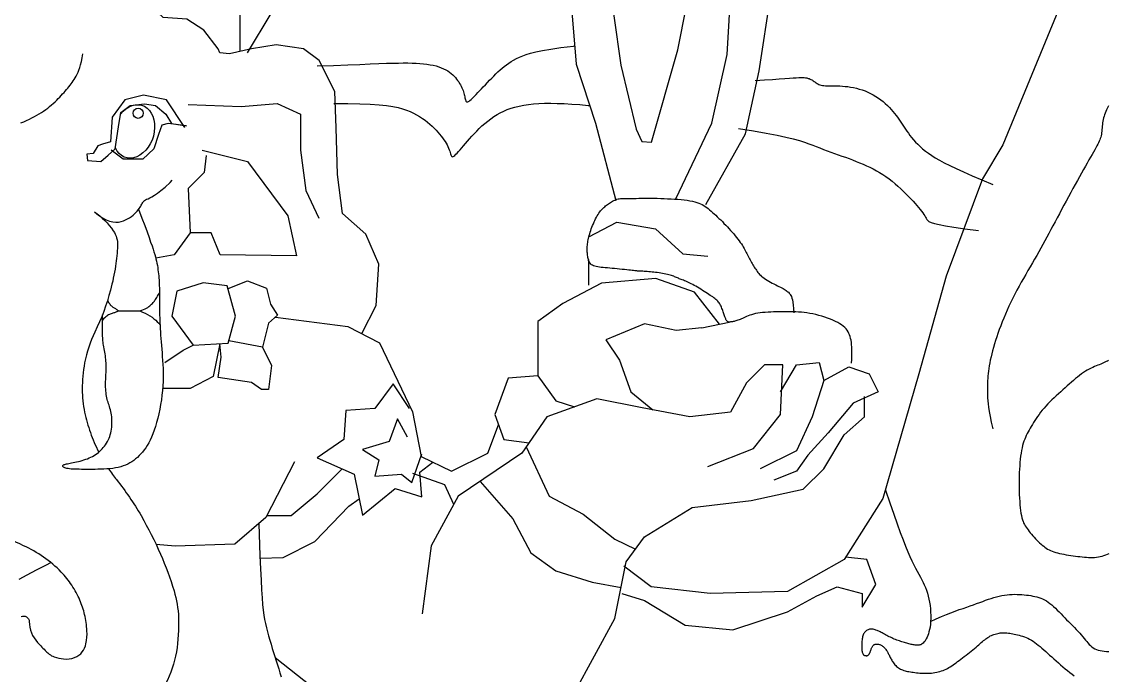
# Model space of a CAD drawing. Header units: feet. Extents: x 0 to 841, y 0 to 594.
# Drawn here: x 649.965 to 653.914, y 128.654 to 131.031 of the extents above; entities that cross this region are included whole.
import ezdxf

# ---------------------------------------------------------------- set-up
doc = ezdxf.new("R2010")
doc.units = ezdxf.units.FT
doc.header["$MEASUREMENT"] = 0
doc.layers.add('LOGO', color=7, linetype='Continuous')

# ---------------------------------------------------------------- blocks, each defined once
blk = doc.blocks.new('YOTA')
h = blk.add_hatch(color=1)
edge = h.paths.add_edge_path()
edge.add_arc((302.886, 246.975), 39.995, 0, 360)
edge = h.paths.add_edge_path(flags=16)
edge.add_arc((302.886, 246.975), 39.7, 0, 360)
at = {"color": 2}
blk.add_line((305.611, 243.439), (305.611, 242.917), dxfattribs=at)
for points in [[(310.662, 241.213), (311.077, 242.087), (311.256, 242.883), (311.301, 243.679), (311.256, 244.172), (310.898, 244.486), (310.326, 244.62), (309.866, 244.586), (309.473, 244.25), (309.44, 243.566), (309.507, 242.771), (309.731, 242.087), (309.967, 241.19)], [(311.01, 241.146), (311.47, 241.964), (311.627, 242.692), (311.761, 243.578), (311.75, 243.936), (311.593, 244.317), (311.212, 244.542), (310.64, 244.676), (309.888, 244.598)], [(305.382, 242.902), (305.361, 242.95), (305.195, 243.164), (305, 243.291), (304.726, 243.311), (304.472, 243.555), (304.247, 243.741), (304.101, 243.829), (304.071, 243.985), (304.032, 244.194)], [(305.972, 243.861), (305.97, 243.36), (305.696, 242.901)], [(315.094, 243.402), (314.449, 241.837), (314.213, 241.443), (313.792, 240.314), (313.477, 239.185), (313.057, 237.741), (312.61, 237.032), (311.953, 236.664), (311.06, 236.638), (310.377, 236.717), (310.061, 236.954)], [(307.025, 239.651), (307.193, 239.975), (307.223, 240.456), (307.072, 240.801), (306.802, 241.042), (306.742, 241.492), (306.727, 242.033), (306.712, 242.454), (306.531, 242.814), (306.351, 242.95), (306.035, 242.995), (305.749, 242.95), (305.494, 242.89), (305.382, 242.902)], [(306.509, 242.751), (306.698, 242.757), (306.862, 242.764), (307.002, 242.769), (307.122, 242.774), (307.224, 242.777), (307.311, 242.781), (307.385, 242.783), (307.449, 242.784), (307.506, 242.785), (307.558, 242.785), (307.607, 242.784), (307.653, 242.782), (307.698, 242.779), (307.74, 242.775), (307.78, 242.77), (307.818, 242.765), (307.853, 242.758), (307.886, 242.75), (307.917, 242.741), (307.946, 242.73), (307.973, 242.719), (307.998, 242.707), (308.02, 242.693), (308.041, 242.679), (308.06, 242.664), (308.078, 242.648), (308.094, 242.632), (308.109, 242.615), (308.123, 242.599), (308.135, 242.582), (308.147, 242.565), (308.158, 242.548), (308.167, 242.531), (308.176, 242.515), (308.184, 242.498), (308.191, 242.482), (308.198, 242.466), (308.203, 242.451), (308.208, 242.436), (308.212, 242.421), (308.215, 242.407), (308.218, 242.393), (308.22, 242.381), (308.223, 242.369), (308.225, 242.359), (308.228, 242.35), (308.231, 242.342), (308.234, 242.337), (308.239, 242.334), (308.244, 242.332), (308.251, 242.334), (308.259, 242.337), (308.268, 242.343), (308.278, 242.351), (308.29, 242.361), (308.303, 242.373), (308.317, 242.387), (308.333, 242.403), (308.35, 242.421), (308.369, 242.441), (308.389, 242.462), (308.41, 242.485), (308.432, 242.509), (308.456, 242.533), (308.48, 242.559), (308.504, 242.584), (308.529, 242.609), (308.553, 242.634), (308.578, 242.659), (308.602, 242.682), (308.626, 242.705), (308.65, 242.726), (308.674, 242.746), (308.699, 242.765), (308.726, 242.784), (308.753, 242.801), (308.783, 242.819), (308.815, 242.835), (308.85, 242.851), (308.888, 242.867), (308.93, 242.883), (308.98, 242.898), (309.041, 242.914), (309.117, 242.93), (309.213, 242.946), (309.331, 242.963), (309.475, 242.981), (309.489, 242.982)], [(315.673, 242.288), (315.661, 242.264), (315.65, 242.243), (315.641, 242.223), (315.633, 242.204), (315.626, 242.186), (315.62, 242.168), (315.615, 242.149), (315.611, 242.131), (315.607, 242.111), (315.604, 242.092), (315.602, 242.072), (315.6, 242.052), (315.598, 242.033), (315.596, 242.013), (315.594, 241.995), (315.592, 241.976), (315.589, 241.959), (315.586, 241.942), (315.581, 241.926), (315.576, 241.911), (315.571, 241.895), (315.564, 241.878), (315.556, 241.861), (315.547, 241.843), (315.536, 241.824), (315.525, 241.802), (315.512, 241.779), (315.497, 241.753), (315.481, 241.724), (315.463, 241.694), (315.445, 241.661), (315.425, 241.626), (315.404, 241.589), (315.382, 241.55), (315.359, 241.51), (315.335, 241.467), (315.311, 241.423), (315.286, 241.378), (315.26, 241.331), (315.234, 241.283), (315.208, 241.235), (315.182, 241.186), (315.155, 241.137), (315.129, 241.088), (315.103, 241.039), (315.078, 240.992), (315.053, 240.945), (315.028, 240.899), (315.004, 240.854), (314.981, 240.81), (314.958, 240.767), (314.934, 240.725), (314.911, 240.682), (314.888, 240.64), (314.864, 240.598), (314.84, 240.555), (314.816, 240.512), (314.791, 240.469), (314.765, 240.425), (314.739, 240.38), (314.713, 240.335), (314.688, 240.29), (314.662, 240.244), (314.636, 240.198), (314.611, 240.152), (314.587, 240.106), (314.563, 240.059), (314.54, 240.013), (314.519, 239.967), (314.498, 239.921), (314.478, 239.875), (314.459, 239.829), (314.441, 239.785), (314.424, 239.74), (314.407, 239.696), (314.392, 239.653), (314.378, 239.611), (314.364, 239.57), (314.352, 239.53), (314.34, 239.49), (314.329, 239.452), (314.32, 239.415), (314.311, 239.379), (314.303, 239.344), (314.296, 239.31), (314.29, 239.277), (314.285, 239.246), (314.281, 239.215), (314.277, 239.186), (314.275, 239.158), (314.273, 239.131), (314.271, 239.105), (314.27, 239.079), (314.27, 239.054), (314.269, 239.029), (314.269, 239.005), (314.269, 238.981), (314.269, 238.957), (314.27, 238.931), (314.271, 238.904), (314.273, 238.873), (314.277, 238.837), (314.283, 238.796), (314.291, 238.747), (314.301, 238.69), (314.314, 238.623), (314.331, 238.546)], [(303.077, 242.09), (303.111, 242.104), (303.144, 242.119), (303.176, 242.133), (303.206, 242.148), (303.235, 242.163), (303.263, 242.179), (303.29, 242.195), (303.316, 242.211), (303.34, 242.228), (303.365, 242.245), (303.388, 242.263), (303.41, 242.281), (303.432, 242.299), (303.453, 242.317), (303.473, 242.336), (303.492, 242.354), (303.51, 242.372), (303.528, 242.39), (303.545, 242.408), (303.561, 242.426), (303.577, 242.443), (303.592, 242.46), (303.606, 242.476), (303.62, 242.493), (303.634, 242.509), (303.647, 242.526), (303.659, 242.543), (303.671, 242.56), (303.683, 242.577), (303.695, 242.595), (303.706, 242.613), (303.717, 242.633), (303.728, 242.654), (303.739, 242.677), (303.749, 242.703), (303.759, 242.732), (303.769, 242.765), (303.778, 242.802), (303.787, 242.844), (303.795, 242.891)], [(311.581, 242.582), (311.689, 242.589), (311.78, 242.595), (311.858, 242.6), (311.922, 242.605), (311.976, 242.609), (312.019, 242.612), (312.055, 242.614), (312.084, 242.615), (312.108, 242.616), (312.129, 242.616), (312.147, 242.615), (312.164, 242.613), (312.179, 242.611), (312.192, 242.607), (312.205, 242.604), (312.216, 242.599), (312.226, 242.594), (312.236, 242.589), (312.245, 242.584), (312.253, 242.578), (312.262, 242.572), (312.27, 242.565), (312.278, 242.559), (312.287, 242.553), (312.297, 242.547), (312.307, 242.542), (312.318, 242.536), (312.33, 242.532), (312.343, 242.528), (312.358, 242.525), (312.375, 242.523), (312.393, 242.522), (312.412, 242.522), (312.434, 242.521), (312.457, 242.521), (312.481, 242.521), (312.507, 242.521), (312.534, 242.521), (312.562, 242.519), (312.591, 242.517), (312.622, 242.514), (312.654, 242.511), (312.686, 242.505), (312.72, 242.499), (312.753, 242.492), (312.786, 242.483), (312.82, 242.473), (312.853, 242.461), (312.886, 242.448), (312.917, 242.433), (312.948, 242.416), (312.978, 242.398), (313.007, 242.379), (313.035, 242.359), (313.061, 242.337), (313.087, 242.315), (313.111, 242.293), (313.134, 242.27), (313.155, 242.247), (313.175, 242.224), (313.194, 242.201), (313.211, 242.178), (313.228, 242.156), (313.243, 242.133), (313.259, 242.111), (313.274, 242.088), (313.289, 242.065), (313.304, 242.042), (313.32, 242.019), (313.336, 241.995), (313.354, 241.97), (313.372, 241.946), (313.392, 241.92), (313.414, 241.895), (313.437, 241.869), (313.462, 241.844), (313.489, 241.818), (313.519, 241.791), (313.551, 241.765), (313.586, 241.739), (313.624, 241.713), (313.666, 241.687), (313.714, 241.659), (313.769, 241.63), (313.833, 241.597), (313.907, 241.562), (313.993, 241.523), (314.092, 241.479), (314.205, 241.43), (314.334, 241.376)], [(304.975, 242.038), (304.765, 242.358), (304.499, 242.413), (304.28, 242.358), (304.133, 242.157), (304.115, 241.873), (304.024, 241.846), (303.969, 241.827), (303.914, 241.736), (303.841, 241.727), (303.85, 241.654), (304.005, 241.645), (304.088, 241.718), (304.17, 241.791), (304.207, 242.047), (304.234, 242.211), (304.344, 242.294), (304.509, 242.312), (304.637, 242.294), (304.756, 242.193), (304.82, 242.083), (304.994, 242.056), (304.783, 242.083), (304.71, 242.065), (304.673, 241.955), (304.618, 241.791), (304.49, 241.672), (304.262, 241.672), (304.124, 241.773)], [(305.013, 242.303), (305.628, 242.279), (306.046, 242.316), (306.317, 242.193), (306.317, 241.775), (306.379, 241.307), (306.526, 240.988)], [(306.702, 242.316), (306.864, 242.315), (307.004, 242.312), (307.123, 242.307), (307.225, 242.3), (307.311, 242.291), (307.383, 242.28), (307.445, 242.268), (307.497, 242.254), (307.543, 242.239), (307.584, 242.222), (307.623, 242.204), (307.659, 242.184), (307.694, 242.164), (307.727, 242.143), (307.758, 242.121), (307.787, 242.099), (307.814, 242.076), (307.839, 242.053), (307.863, 242.03), (307.886, 242.007), (307.907, 241.984), (307.926, 241.962), (307.945, 241.939), (307.961, 241.918), (307.976, 241.896), (307.99, 241.875), (308.002, 241.855), (308.013, 241.835), (308.023, 241.816), (308.031, 241.798), (308.037, 241.78), (308.043, 241.763), (308.047, 241.748), (308.051, 241.734), (308.055, 241.722), (308.059, 241.713), (308.064, 241.705), (308.069, 241.701), (308.075, 241.699), (308.083, 241.701), (308.092, 241.707), (308.103, 241.715), (308.116, 241.727), (308.13, 241.742), (308.146, 241.76), (308.163, 241.779), (308.182, 241.801), (308.203, 241.825), (308.225, 241.851), (308.248, 241.878), (308.273, 241.906), (308.299, 241.936), (308.327, 241.965), (308.356, 241.995), (308.386, 242.025), (308.417, 242.055), (308.45, 242.084), (308.484, 242.112), (308.518, 242.139), (308.554, 242.164), (308.591, 242.187), (308.629, 242.208), (308.668, 242.227), (308.71, 242.245), (308.753, 242.26), (308.799, 242.274), (308.848, 242.286), (308.9, 242.296), (308.954, 242.304), (309.013, 242.31), (309.075, 242.315), (309.142, 242.318), (309.213, 242.318), (309.289, 242.317), (309.37, 242.314), (309.457, 242.309), (309.55, 242.302), (309.648, 242.293), (309.664, 242.291)], [(311.388, 242.027), (311.562, 241.999), (311.709, 241.973), (311.833, 241.949), (311.936, 241.927), (312.021, 241.906), (312.092, 241.886), (312.151, 241.867), (312.201, 241.849), (312.246, 241.832), (312.288, 241.816), (312.329, 241.8), (312.371, 241.784), (312.414, 241.768), (312.456, 241.753), (312.499, 241.738), (312.541, 241.722), (312.583, 241.707), (312.625, 241.692), (312.667, 241.677), (312.708, 241.661), (312.749, 241.645), (312.789, 241.629), (312.829, 241.612), (312.869, 241.595), (312.907, 241.577), (312.946, 241.557), (312.984, 241.537), (313.021, 241.516), (313.058, 241.493), (313.095, 241.468), (313.131, 241.442), (313.166, 241.414), (313.2, 241.386), (313.234, 241.357), (313.267, 241.327), (313.298, 241.297), (313.328, 241.267), (313.357, 241.238), (313.383, 241.21), (313.409, 241.183), (313.432, 241.157), (313.453, 241.132), (313.473, 241.109), (313.49, 241.088), (313.506, 241.068), (313.52, 241.049), (313.533, 241.031), (313.544, 241.015), (313.554, 241), (313.562, 240.986), (313.569, 240.973), (313.578, 240.961), (313.593, 240.949), (313.618, 240.938), (313.655, 240.926), (313.709, 240.913), (313.784, 240.899), (313.882, 240.883), (314.008, 240.865), (314.165, 240.845)], [(305.223, 241.715), (305.2, 241.517), (305.014, 241.331), (305.037, 240.819), (304.851, 240.562), (304.639, 240.524)], [(305.177, 241.773), (305.701, 241.645), (306.167, 241.016), (306.271, 240.551), (305.386, 240.562), (305.281, 240.819), (305.037, 240.819)], [(303.929, 241.061), (303.978, 241.022), (304.024, 240.992), (304.066, 240.969), (304.105, 240.954), (304.142, 240.945), (304.176, 240.941), (304.207, 240.942), (304.237, 240.947), (304.264, 240.956), (304.29, 240.966), (304.314, 240.978), (304.336, 240.992), (304.357, 241.006), (304.376, 241.022), (304.394, 241.037), (304.41, 241.053), (304.424, 241.069), (304.437, 241.085), (304.448, 241.099), (304.457, 241.113), (304.465, 241.126), (304.471, 241.137), (304.477, 241.148), (304.482, 241.158), (304.488, 241.167), (304.494, 241.175), (304.501, 241.183), (304.51, 241.191), (304.52, 241.198), (304.534, 241.206), (304.55, 241.213), (304.569, 241.222), (304.593, 241.235), (304.623, 241.252), (304.658, 241.275), (304.699, 241.307), (304.748, 241.348), (304.805, 241.4), (304.831, 241.426)], [(312.697, 239.306), (312.698, 239.351), (312.699, 239.391), (312.699, 239.429), (312.699, 239.463), (312.698, 239.494), (312.696, 239.522), (312.694, 239.548), (312.69, 239.572), (312.686, 239.594), (312.68, 239.615), (312.674, 239.634), (312.666, 239.653), (312.656, 239.671), (312.645, 239.688), (312.632, 239.704), (312.617, 239.72), (312.6, 239.735), (312.581, 239.75), (312.56, 239.764), (312.536, 239.778), (312.51, 239.791), (312.481, 239.804), (312.451, 239.817), (312.419, 239.829), (312.386, 239.84), (312.352, 239.851), (312.318, 239.861), (312.283, 239.87), (312.248, 239.878), (312.214, 239.884), (312.18, 239.89), (312.148, 239.894), (312.115, 239.898), (312.083, 239.9), (312.051, 239.902), (312.02, 239.903), (311.988, 239.904), (311.956, 239.904), (311.924, 239.904), (311.892, 239.903), (311.859, 239.903), (311.826, 239.902), (311.794, 239.901), (311.761, 239.9), (311.729, 239.898), (311.697, 239.896), (311.667, 239.893), (311.638, 239.89), (311.61, 239.886), (311.584, 239.881), (311.56, 239.876), (311.538, 239.869), (311.518, 239.863), (311.499, 239.855), (311.481, 239.848), (311.464, 239.841), (311.449, 239.833), (311.434, 239.826), (311.42, 239.82), (311.407, 239.814), (311.394, 239.808), (311.381, 239.804), (311.369, 239.8), (311.357, 239.797), (311.346, 239.794), (311.336, 239.791), (311.326, 239.789), (311.317, 239.788), (311.308, 239.787), (311.3, 239.785), (311.293, 239.785), (311.286, 239.784), (311.281, 239.784), (311.275, 239.784), (311.27, 239.784), (311.266, 239.786), (311.262, 239.787), (311.258, 239.79), (311.255, 239.793), (311.251, 239.796), (311.248, 239.801), (311.245, 239.807), (311.242, 239.813), (311.239, 239.82), (311.235, 239.828), (311.232, 239.836), (311.229, 239.846), (311.226, 239.856), (311.222, 239.867), (311.218, 239.878), (311.214, 239.89), (311.21, 239.903), (311.206, 239.916), (311.201, 239.929), (311.196, 239.942), (311.191, 239.955), (311.185, 239.968), (311.178, 239.981), (311.171, 239.993), (311.163, 240.005), (311.155, 240.016), (311.146, 240.026), (311.136, 240.036), (311.126, 240.046), (311.114, 240.055), (311.102, 240.064), (311.089, 240.074), (311.075, 240.083), (311.06, 240.093), (311.044, 240.104), (311.027, 240.115), (311.009, 240.127), (310.991, 240.139), (310.972, 240.151), (310.952, 240.163), (310.933, 240.175), (310.913, 240.187), (310.894, 240.198), (310.875, 240.209), (310.857, 240.218), (310.84, 240.227), (310.823, 240.235), (310.807, 240.243), (310.791, 240.249), (310.777, 240.256), (310.763, 240.261), (310.749, 240.267), (310.736, 240.272), (310.724, 240.276), (310.713, 240.281), (310.702, 240.286), (310.691, 240.291), (310.68, 240.295), (310.67, 240.3), (310.659, 240.304), (310.648, 240.309), (310.637, 240.314), (310.624, 240.318), (310.611, 240.322), (310.596, 240.327), (310.581, 240.331), (310.564, 240.335), (310.546, 240.339), (310.527, 240.343), (310.508, 240.346), (310.488, 240.35), (310.468, 240.353), (310.447, 240.356), (310.427, 240.359), (310.406, 240.361), (310.386, 240.363), (310.367, 240.365), (310.348, 240.367), (310.329, 240.368), (310.312, 240.37), (310.296, 240.371), (310.281, 240.372), (310.267, 240.372), (310.255, 240.373), (310.245, 240.374), (310.236, 240.374), (310.229, 240.374), (310.223, 240.375), (310.216, 240.375), (310.21, 240.376), (310.203, 240.376), (310.195, 240.377), (310.185, 240.378), (310.172, 240.38), (310.157, 240.381), (310.138, 240.384), (310.117, 240.386), (310.093, 240.389), (310.067, 240.391), (310.039, 240.394), (310.011, 240.397), (309.982, 240.4), (309.953, 240.403), (309.924, 240.406), (309.896, 240.408), (309.869, 240.41), (309.844, 240.412), (309.82, 240.415), (309.798, 240.417), (309.777, 240.419), (309.758, 240.422), (309.74, 240.426), (309.724, 240.43), (309.709, 240.435), (309.697, 240.441), (309.686, 240.448), (309.676, 240.456), (309.669, 240.465), (309.662, 240.475), (309.657, 240.486), (309.652, 240.497), (309.649, 240.508), (309.646, 240.52), (309.644, 240.532), (309.642, 240.545), (309.64, 240.557), (309.638, 240.569), (309.637, 240.582), (309.636, 240.594), (309.635, 240.607), (309.635, 240.62), (309.635, 240.633), (309.635, 240.647), (309.636, 240.66), (309.637, 240.675), (309.639, 240.69), (309.641, 240.705), (309.643, 240.721), (309.646, 240.737), (309.65, 240.754), (309.654, 240.771), (309.659, 240.788), (309.664, 240.807), (309.67, 240.825), (309.676, 240.844), (309.683, 240.864), (309.69, 240.883), (309.698, 240.903), (309.707, 240.923), (309.715, 240.943), (309.724, 240.962), (309.733, 240.981), (309.742, 240.998), (309.752, 241.015), (309.761, 241.031), (309.77, 241.045), (309.78, 241.059), (309.789, 241.071), (309.799, 241.082), (309.809, 241.092), (309.819, 241.102), (309.829, 241.112), (309.839, 241.12), (309.849, 241.129), (309.86, 241.138), (309.871, 241.146), (309.882, 241.154), (309.894, 241.162), (309.905, 241.17), (309.917, 241.178), (309.929, 241.185), (309.942, 241.191), (309.954, 241.197), (309.967, 241.202), (309.979, 241.207), (309.992, 241.21), (310.005, 241.212), (310.019, 241.214), (310.033, 241.215), (310.049, 241.216), (310.065, 241.216), (310.084, 241.216), (310.103, 241.216), (310.125, 241.216), (310.149, 241.216), (310.175, 241.216), (310.203, 241.216), (310.234, 241.217), (310.266, 241.217), (310.299, 241.217), (310.335, 241.217), (310.371, 241.217), (310.409, 241.217), (310.447, 241.217), (310.487, 241.216), (310.526, 241.215), (310.566, 241.213), (310.606, 241.211), (310.646, 241.209), (310.684, 241.206), (310.722, 241.202), (310.758, 241.199), (310.792, 241.194), (310.824, 241.189), (310.854, 241.183), (310.881, 241.177), (310.905, 241.169), (310.928, 241.162), (310.948, 241.153), (310.967, 241.144), (310.985, 241.133), (311.002, 241.122), (311.019, 241.111), (311.035, 241.098), (311.052, 241.084), (311.069, 241.07), (311.087, 241.054), (311.105, 241.038), (311.124, 241.021), (311.142, 241.003), (311.161, 240.985), (311.181, 240.966), (311.2, 240.947), (311.219, 240.927), (311.239, 240.907), (311.258, 240.887), (311.277, 240.866), (311.296, 240.845), (311.314, 240.825), (311.332, 240.804), (311.349, 240.784), (311.365, 240.764), (311.381, 240.744), (311.395, 240.725), (311.408, 240.706), (311.421, 240.688), (311.432, 240.671), (311.442, 240.654), (311.451, 240.637), (311.46, 240.621), (311.468, 240.606), (311.475, 240.591), (311.483, 240.576), (311.49, 240.561), (311.498, 240.546), (311.506, 240.532), (311.513, 240.517), (311.521, 240.503), (311.529, 240.489), (311.537, 240.475), (311.546, 240.461), (311.554, 240.447), (311.562, 240.434), (311.57, 240.421), (311.578, 240.408), (311.586, 240.396), (311.594, 240.383), (311.602, 240.371), (311.611, 240.359), (311.621, 240.348), (311.631, 240.336), (311.642, 240.325), (311.654, 240.313), (311.668, 240.302), (311.683, 240.291), (311.7, 240.279), (311.718, 240.268), (311.737, 240.257), (311.757, 240.246), (311.778, 240.235), (311.798, 240.225), (311.818, 240.215), (311.837, 240.205), (311.856, 240.196), (311.873, 240.187), (311.889, 240.179), (311.903, 240.171), (311.916, 240.164), (311.928, 240.156), (311.938, 240.149), (311.948, 240.142), (311.957, 240.135), (311.965, 240.128), (311.973, 240.12), (311.98, 240.112), (311.987, 240.103), (311.994, 240.092), (312, 240.079), (312.006, 240.062), (312.011, 240.041), (312.016, 240.014), (312.021, 239.98), (312.025, 239.939), (312.029, 239.889)], [(304.441, 241.09), (304.479, 240.988), (304.511, 240.901), (304.539, 240.827), (304.562, 240.764), (304.58, 240.711), (304.596, 240.667), (304.609, 240.629), (304.619, 240.597), (304.628, 240.568), (304.635, 240.541), (304.642, 240.515), (304.648, 240.489), (304.653, 240.464), (304.658, 240.438), (304.662, 240.414), (304.665, 240.389), (304.669, 240.365), (304.671, 240.341), (304.674, 240.318), (304.675, 240.294), (304.677, 240.271), (304.678, 240.248), (304.679, 240.225), (304.68, 240.203), (304.681, 240.18), (304.681, 240.159), (304.681, 240.137), (304.681, 240.116), (304.681, 240.095), (304.681, 240.075), (304.681, 240.055), (304.681, 240.036), (304.681, 240.017), (304.681, 239.997), (304.682, 239.977), (304.682, 239.956), (304.682, 239.935), (304.683, 239.912), (304.683, 239.888), (304.684, 239.862), (304.685, 239.834), (304.686, 239.804), (304.688, 239.773), (304.689, 239.74), (304.691, 239.706), (304.693, 239.67), (304.695, 239.632), (304.698, 239.594), (304.701, 239.554), (304.704, 239.513), (304.708, 239.471), (304.712, 239.428), (304.715, 239.384), (304.719, 239.338), (304.722, 239.292), (304.724, 239.244), (304.725, 239.196), (304.725, 239.146), (304.724, 239.095), (304.722, 239.043), (304.717, 238.99), (304.711, 238.936), (304.704, 238.881), (304.695, 238.827), (304.685, 238.773), (304.674, 238.721), (304.662, 238.67), (304.649, 238.62), (304.635, 238.574), (304.621, 238.53), (304.606, 238.489), (304.59, 238.451), (304.574, 238.416), (304.558, 238.384), (304.541, 238.354), (304.523, 238.327), (304.505, 238.302), (304.486, 238.278), (304.467, 238.256), (304.447, 238.236), (304.427, 238.216), (304.406, 238.198), (304.385, 238.181), (304.362, 238.166), (304.339, 238.152), (304.315, 238.139), (304.289, 238.127), (304.263, 238.117), (304.234, 238.108), (304.205, 238.1), (304.174, 238.094), (304.142, 238.089), (304.108, 238.085), (304.074, 238.082), (304.04, 238.08), (304.005, 238.078), (303.97, 238.078), (303.936, 238.077), (303.903, 238.077), (303.87, 238.077), (303.839, 238.077), (303.808, 238.077), (303.78, 238.077), (303.752, 238.078), (303.727, 238.078), (303.703, 238.079), (303.68, 238.08), (303.66, 238.081), (303.641, 238.083), (303.625, 238.086), (303.61, 238.088), (303.598, 238.092), (303.587, 238.095), (303.578, 238.099), (303.572, 238.103), (303.567, 238.107), (303.563, 238.112), (303.562, 238.116), (303.562, 238.119), (303.564, 238.123), (303.567, 238.126), (303.572, 238.129), (303.579, 238.132), (303.587, 238.135), (303.596, 238.137), (303.607, 238.14), (303.619, 238.143), (303.633, 238.146), (303.648, 238.149), (303.665, 238.152), (303.683, 238.156), (303.702, 238.16), (303.722, 238.164), (303.743, 238.169), (303.764, 238.174), (303.786, 238.18), (303.807, 238.187), (303.829, 238.194), (303.85, 238.201), (303.87, 238.21), (303.889, 238.219), (303.908, 238.228), (303.926, 238.239), (303.943, 238.25), (303.959, 238.261), (303.975, 238.274), (303.99, 238.287), (304.005, 238.301), (304.018, 238.315), (304.032, 238.331), (304.044, 238.347), (304.057, 238.363), (304.068, 238.381), (304.079, 238.399), (304.089, 238.417), (304.098, 238.437), (304.106, 238.457), (304.113, 238.477), (304.119, 238.499), (304.124, 238.521), (304.128, 238.544), (304.13, 238.567), (304.132, 238.591), (304.132, 238.614), (304.132, 238.638), (304.131, 238.662), (304.129, 238.685), (304.126, 238.707), (304.122, 238.728), (304.118, 238.749), (304.114, 238.768), (304.109, 238.786), (304.103, 238.804), (304.098, 238.821), (304.093, 238.838), (304.087, 238.854), (304.082, 238.871), (304.077, 238.888), (304.073, 238.906), (304.069, 238.925), (304.066, 238.944), (304.064, 238.965), (304.062, 238.986), (304.06, 239.007), (304.059, 239.029), (304.059, 239.051), (304.059, 239.073), (304.059, 239.095), (304.06, 239.117), (304.061, 239.138), (304.061, 239.158), (304.063, 239.178), (304.064, 239.198), (304.064, 239.217), (304.065, 239.236), (304.066, 239.255), (304.066, 239.273), (304.066, 239.292), (304.065, 239.312), (304.063, 239.331), (304.061, 239.351), (304.059, 239.372), (304.056, 239.393), (304.052, 239.414), (304.049, 239.434), (304.045, 239.455), (304.041, 239.475), (304.038, 239.495), (304.035, 239.515), (304.032, 239.533), (304.029, 239.551), (304.027, 239.568), (304.026, 239.585), (304.025, 239.602), (304.024, 239.62), (304.024, 239.638), (304.023, 239.657), (304.023, 239.677), (304.023, 239.699), (304.023, 239.723), (304.023, 239.75), (304.023, 239.778), (304.023, 239.808), (304.023, 239.841), (304.022, 239.868)], [(309.654, 240.771), (309.98, 240.94), (310.427, 240.862), (310.742, 240.573), (311.031, 240.547)], [(309.649, 240.508), (309.649, 240.212)], [(305.188, 240.237), (304.885, 240.143), (304.827, 239.852), (305.072, 239.515), (305.479, 239.538), (305.561, 239.852), (305.468, 240.202), (305.188, 240.237)], [(305.476, 240.172), (305.701, 240.26), (305.922, 240.178), (305.969, 239.992), (306.05, 239.864), (305.945, 239.771), (305.875, 239.492), (305.487, 239.568)], [(311.166, 239.759), (310.876, 240.13), (310.429, 240.288), (309.799, 240.235), (309.352, 239.999), (309.063, 239.789), (309.063, 239.159), (309.273, 238.87), (309.489, 238.803)], [(304.455, 239.913), (304.478, 239.92), (304.498, 239.928), (304.516, 239.936), (304.532, 239.945), (304.547, 239.954), (304.56, 239.963), (304.572, 239.973), (304.582, 239.982), (304.592, 239.991), (304.6, 240), (304.608, 240.009), (304.616, 240.017), (304.623, 240.026), (304.63, 240.036), (304.637, 240.046), (304.644, 240.058), (304.652, 240.07), (304.661, 240.085), (304.67, 240.102), (304.681, 240.12)], [(304.081, 240.035), (304.082, 240.033), (304.087, 240.021), (304.093, 240.011), (304.099, 240.002), (304.106, 239.993), (304.113, 239.985), (304.12, 239.977), (304.128, 239.97), (304.135, 239.964), (304.143, 239.958), (304.15, 239.952), (304.158, 239.947), (304.165, 239.943), (304.172, 239.939), (304.178, 239.935), (304.184, 239.931), (304.189, 239.928), (304.194, 239.925), (304.198, 239.922), (304.2, 239.92), (304.202, 239.917), (304.202, 239.915), (304.201, 239.912), (304.199, 239.909), (304.195, 239.907), (304.19, 239.904), (304.184, 239.901), (304.177, 239.898), (304.17, 239.895), (304.161, 239.892), (304.152, 239.889), (304.143, 239.885), (304.133, 239.882), (304.123, 239.879), (304.113, 239.875), (304.103, 239.871), (304.093, 239.866), (304.082, 239.861), (304.071, 239.853), (304.06, 239.845), (304.048, 239.834), (304.036, 239.822), (304.023, 239.807)], [(304.202, 239.913), (304.455, 239.913)], [(304.455, 239.913), (304.487, 239.9), (304.517, 239.885), (304.545, 239.87), (304.571, 239.855), (304.596, 239.839), (304.618, 239.822), (304.639, 239.805), (304.657, 239.787), (304.674, 239.769), (304.689, 239.751)], [(306.025, 239.842), (306.865, 239.733), (307.232, 239.544)], [(310.962, 239.715), (310.666, 239.684), (310.298, 239.763), (309.851, 239.579), (310.009, 239.343), (310.14, 238.975), (310.394, 238.768)], [(310.962, 239.715), (311.281, 239.784)], [(305.383, 239.533), (305.305, 239.154), (305.037, 239.014), (304.722, 239.014)], [(304.746, 239.317), (304.955, 239.457), (305.072, 239.515)], [(305.875, 239.492), (305.98, 239.282), (305.945, 239.003), (305.864, 239.003), (305.747, 239.084), (305.363, 239.142), (305.398, 239.375), (305.383, 239.533)], [(307.232, 239.544), (307.611, 238.744), (307.711, 238.227)], [(311.874, 238.975), (312.058, 239.29), (312.321, 239.316), (312.374, 239.106), (312.242, 238.686), (312.058, 238.292), (311.638, 238.082)], [(313.09, 237.838), (313.139, 237.69), (313.184, 237.56), (313.223, 237.446), (313.259, 237.347), (313.292, 237.261), (313.321, 237.187), (313.348, 237.122), (313.372, 237.066), (313.395, 237.017), (313.416, 236.973), (313.437, 236.933), (313.456, 236.896), (313.475, 236.862), (313.493, 236.829), (313.509, 236.798), (313.525, 236.768), (313.539, 236.738), (313.553, 236.708), (313.565, 236.677), (313.575, 236.644), (313.585, 236.61), (313.593, 236.574), (313.6, 236.537), (313.605, 236.499), (313.609, 236.461), (313.612, 236.423), (313.613, 236.386), (313.613, 236.349), (313.612, 236.314), (313.609, 236.282), (313.605, 236.251), (313.6, 236.223), (313.593, 236.197), (313.586, 236.173), (313.579, 236.151), (313.57, 236.132), (313.561, 236.114), (313.552, 236.099), (313.543, 236.085), (313.534, 236.074), (313.524, 236.064), (313.515, 236.057), (313.506, 236.051), (313.497, 236.046), (313.488, 236.043), (313.479, 236.041), (313.47, 236.039), (313.461, 236.039), (313.451, 236.039), (313.441, 236.04), (313.431, 236.041), (313.42, 236.043), (313.409, 236.045), (313.398, 236.047), (313.386, 236.05), (313.374, 236.052), (313.361, 236.055), (313.349, 236.059), (313.335, 236.062), (313.322, 236.066), (313.308, 236.07), (313.294, 236.075), (313.28, 236.079), (313.265, 236.084), (313.251, 236.089), (313.236, 236.094), (313.221, 236.1), (313.206, 236.106), (313.191, 236.112), (313.176, 236.118), (313.162, 236.125), (313.147, 236.132), (313.133, 236.139), (313.118, 236.146), (313.104, 236.153), (313.09, 236.16), (313.077, 236.168), (313.064, 236.175), (313.051, 236.182), (313.038, 236.188), (313.026, 236.195), (313.014, 236.201), (313.002, 236.206), (312.991, 236.211), (312.979, 236.216), (312.968, 236.22), (312.958, 236.223), (312.947, 236.225), (312.937, 236.226), (312.926, 236.227), (312.916, 236.226), (312.906, 236.225), (312.896, 236.222), (312.887, 236.219), (312.878, 236.215), (312.87, 236.209), (312.861, 236.203), (312.854, 236.196), (312.847, 236.188), (312.841, 236.18), (312.836, 236.17), (312.831, 236.16), (312.827, 236.149), (312.824, 236.138), (312.822, 236.126), (312.819, 236.114), (312.818, 236.101), (312.816, 236.088), (312.815, 236.076), (312.815, 236.062), (312.814, 236.049), (312.814, 236.037), (312.814, 236.024), (312.814, 236.011), (312.815, 236), (312.816, 235.988), (312.817, 235.978), (312.819, 235.968), (312.821, 235.959), (312.823, 235.951), (312.826, 235.944), (312.829, 235.938), (312.832, 235.933), (312.836, 235.93), (312.84, 235.926), (312.844, 235.924), (312.848, 235.922), (312.852, 235.92), (312.857, 235.919), (312.861, 235.919), (312.865, 235.918), (312.869, 235.918), (312.874, 235.918), (312.878, 235.919), (312.882, 235.92), (312.885, 235.922), (312.889, 235.925), (312.893, 235.928), (312.896, 235.932), (312.9, 235.937), (312.903, 235.943), (312.906, 235.949), (312.91, 235.957), (312.913, 235.964), (312.916, 235.972), (312.919, 235.981), (312.922, 235.989), (312.925, 235.997), (312.929, 236.005), (312.932, 236.012), (312.935, 236.019), (312.939, 236.025), (312.943, 236.031), (312.947, 236.036), (312.951, 236.04), (312.956, 236.044), (312.96, 236.047), (312.965, 236.05), (312.971, 236.052), (312.977, 236.053), (312.983, 236.054), (312.989, 236.054), (312.996, 236.054), (313.003, 236.053), (313.01, 236.051), (313.018, 236.049), (313.025, 236.047), (313.033, 236.043), (313.04, 236.04), (313.048, 236.035), (313.055, 236.03), (313.062, 236.024), (313.069, 236.018), (313.076, 236.011), (313.083, 236.004), (313.089, 235.997), (313.095, 235.989), (313.101, 235.98), (313.107, 235.972), (313.112, 235.963), (313.117, 235.954), (313.122, 235.945), (313.126, 235.936), (313.131, 235.927), (313.135, 235.917), (313.14, 235.907), (313.144, 235.897), (313.15, 235.887), (313.155, 235.877), (313.161, 235.867), (313.168, 235.856), (313.175, 235.846), (313.182, 235.835), (313.191, 235.825), (313.199, 235.814), (313.209, 235.804), (313.218, 235.795), (313.229, 235.786), (313.24, 235.778), (313.251, 235.77), (313.263, 235.764), (313.275, 235.758), (313.288, 235.753), (313.302, 235.748), (313.316, 235.744), (313.33, 235.74), (313.345, 235.737), (313.361, 235.734), (313.377, 235.731), (313.394, 235.729), (313.411, 235.726), (313.429, 235.724), (313.447, 235.722), (313.466, 235.72), (313.485, 235.718), (313.504, 235.717), (313.524, 235.716), (313.544, 235.715), (313.563, 235.715), (313.583, 235.716), (313.603, 235.717), (313.623, 235.718), (313.643, 235.721), (313.662, 235.724), (313.682, 235.728), (313.701, 235.732), (313.719, 235.737), (313.738, 235.743), (313.756, 235.749), (313.773, 235.756), (313.791, 235.764), (313.807, 235.772), (313.824, 235.781), (313.84, 235.791), (313.856, 235.802), (313.873, 235.813), (313.89, 235.824), (313.907, 235.837), (313.925, 235.85), (313.943, 235.864), (313.962, 235.878), (313.982, 235.893), (314.002, 235.909), (314.022, 235.925), (314.043, 235.941), (314.063, 235.957), (314.083, 235.972), (314.102, 235.988), (314.12, 236.003), (314.138, 236.018), (314.154, 236.032), (314.17, 236.046), (314.185, 236.059), (314.199, 236.071), (314.212, 236.083), (314.225, 236.094), (314.238, 236.104), (314.25, 236.114), (314.263, 236.123), (314.276, 236.131), (314.289, 236.139), (314.303, 236.147), (314.317, 236.153), (314.331, 236.159), (314.345, 236.165), (314.36, 236.169), (314.374, 236.173), (314.389, 236.177), (314.404, 236.18), (314.419, 236.182), (314.434, 236.183), (314.449, 236.184), (314.465, 236.184), (314.48, 236.183), (314.496, 236.182), (314.512, 236.181), (314.529, 236.178), (314.546, 236.176), (314.563, 236.173), (314.581, 236.169), (314.599, 236.165), (314.618, 236.161), (314.638, 236.156), (314.657, 236.15), (314.677, 236.144), (314.697, 236.137), (314.718, 236.129), (314.738, 236.12), (314.758, 236.11), (314.779, 236.098), (314.799, 236.086), (314.819, 236.072), (314.839, 236.057), (314.859, 236.041), (314.88, 236.024), (314.9, 236.007), (314.922, 235.988), (314.944, 235.968), (314.966, 235.948), (314.99, 235.926), (315.014, 235.904), (315.039, 235.882), (315.065, 235.859), (315.091, 235.836), (315.117, 235.814), (315.144, 235.791), (315.17, 235.768), (315.197, 235.746), (315.223, 235.725), (315.249, 235.705), (315.274, 235.685)], [(315.673, 239.338), (315.659, 239.332), (315.644, 239.325), (315.63, 239.318), (315.615, 239.311), (315.599, 239.304), (315.583, 239.297), (315.565, 239.29), (315.547, 239.283), (315.528, 239.276), (315.509, 239.267), (315.489, 239.259), (315.469, 239.249), (315.448, 239.238), (315.426, 239.226), (315.404, 239.213), (315.382, 239.199), (315.36, 239.183), (315.337, 239.165), (315.314, 239.147), (315.29, 239.128), (315.267, 239.107), (315.243, 239.086), (315.218, 239.065), (315.194, 239.043), (315.169, 239.021), (315.143, 238.998), (315.118, 238.975), (315.092, 238.952), (315.067, 238.929), (315.042, 238.906), (315.017, 238.882), (314.993, 238.859), (314.97, 238.835), (314.947, 238.811), (314.926, 238.787), (314.905, 238.763), (314.886, 238.739), (314.868, 238.714), (314.851, 238.69), (314.835, 238.667), (314.819, 238.643), (314.805, 238.62), (314.791, 238.597), (314.777, 238.575), (314.765, 238.553), (314.753, 238.532), (314.741, 238.511), (314.73, 238.491), (314.72, 238.47), (314.71, 238.448), (314.701, 238.426), (314.692, 238.403), (314.684, 238.379), (314.677, 238.353), (314.67, 238.325), (314.664, 238.295), (314.659, 238.263), (314.654, 238.229), (314.65, 238.194), (314.646, 238.157), (314.643, 238.119), (314.64, 238.079), (314.638, 238.039), (314.637, 237.997), (314.636, 237.955), (314.636, 237.913), (314.636, 237.87), (314.637, 237.828), (314.638, 237.786), (314.64, 237.745), (314.643, 237.706), (314.646, 237.668), (314.649, 237.632), (314.653, 237.599), (314.658, 237.568), (314.663, 237.541), (314.668, 237.516), (314.675, 237.494), (314.682, 237.474), (314.689, 237.456), (314.698, 237.439), (314.707, 237.423), (314.717, 237.407), (314.728, 237.391), (314.74, 237.376), (314.753, 237.359), (314.766, 237.342), (314.781, 237.325), (314.796, 237.308), (314.811, 237.291), (314.827, 237.274), (314.842, 237.257), (314.858, 237.241), (314.874, 237.226), (314.89, 237.211), (314.905, 237.198), (314.921, 237.186), (314.936, 237.174), (314.951, 237.164), (314.967, 237.154), (314.984, 237.145), (315.001, 237.137), (315.019, 237.129), (315.039, 237.122), (315.06, 237.115), (315.082, 237.109), (315.105, 237.103), (315.13, 237.098), (315.155, 237.093), (315.181, 237.088), (315.208, 237.084), (315.235, 237.079), (315.262, 237.076), (315.289, 237.072), (315.315, 237.069), (315.341, 237.066), (315.367, 237.063), (315.392, 237.06), (315.416, 237.059), (315.44, 237.057), (315.464, 237.057), (315.487, 237.057), (315.51, 237.058), (315.532, 237.06), (315.554, 237.063), (315.576, 237.068), (315.598, 237.073), (315.619, 237.079), (315.64, 237.087), (315.66, 237.094), (315.68, 237.103)], [(311.034, 238.109), (311.559, 238.319), (311.874, 238.712), (311.901, 239.29), (311.69, 239.29), (311.48, 239.08), (311.296, 238.739), (310.823, 238.686), (310.272, 238.791), (309.746, 238.896), (309.168, 238.686), (308.879, 238.266), (308.143, 237.767), (307.828, 237.19), (307.723, 236.402)], [(312.374, 239.106), (312.663, 239.264), (312.899, 239.185), (313.004, 238.975), (312.715, 238.844), (312.426, 238.502), (312.19, 238.24), (312.058, 238.056), (311.796, 237.951)], [(307.579, 238.782), (307.389, 239.067), (307.175, 238.782), (306.841, 238.758), (306.818, 238.425), (306.508, 238.211), (306.937, 238.02), (307.032, 237.545), (307.413, 237.854), (307.722, 237.759), (307.698, 238.044), (307.847, 238.162)], [(309.063, 239.159), (308.721, 239.133), (308.564, 238.712), (308.669, 238.424), (308.962, 238.386)], [(306.023, 235.896), (306.777, 235.299), (307.329, 235.036), (308.117, 234.984), (308.879, 235.063), (309.483, 235.483), (309.956, 236.349), (310.088, 237.006), (310.298, 237.295), (310.85, 237.636), (311.533, 237.715), (312.137, 237.846), (312.374, 238.082), (312.61, 238.476), (312.846, 238.686), (312.846, 238.923)], [(307.556, 238.449), (307.437, 238.663), (307.341, 238.401), (307.032, 238.306), (307.222, 238.187), (307.175, 237.997), (307.484, 238.02), (307.603, 237.925), (307.722, 238.258)], [(307.711, 238.227), (308.065, 238.056), (308.485, 238.266), (308.608, 238.592)], [(308.929, 238.339), (309.194, 237.767), (309.589, 237.557), (309.956, 237.268), (310.193, 237.151)], [(306.246, 238.163), (305.913, 237.521), (305.556, 237.212), (304.866, 237.188), (304.643, 237.208)], [(305.924, 237.541), (306.206, 237.544), (306.508, 237.793), (306.797, 238.082)], [(308.092, 237.672), (307.986, 237.898), (307.618, 238.03)], [(308.396, 237.938), (308.774, 237.505), (308.984, 237.111), (309.273, 236.901), (309.694, 236.769), (310.029, 236.71)], [(305.848, 237.048), (306.114, 237.058), (306.482, 237.242), (306.876, 237.649), (306.994, 237.734)], [(305.832, 237.451), (305.846, 237.077), (305.853, 236.923), (305.859, 236.792), (305.865, 236.682), (305.871, 236.59), (305.877, 236.512), (305.884, 236.447), (305.892, 236.39), (305.9, 236.339), (305.91, 236.29), (305.921, 236.243), (305.933, 236.195), (305.946, 236.147), (305.96, 236.099), (305.974, 236.051), (305.989, 236.003), (306.004, 235.956), (306.019, 235.908), (306.034, 235.861), (306.049, 235.813), (306.063, 235.766), (306.077, 235.72), (306.09, 235.673)], [(310.035, 236.638), (310.298, 236.559), (310.771, 236.271), (311.323, 236.218), (311.953, 236.428), (312.295, 236.612), (312.531, 236.717), (312.82, 236.638), (312.82, 236.481), (312.978, 236.743), (312.873, 237.032), (312.628, 237.06)], [(303.056, 236.805), (303.152, 236.857), (303.257, 236.913), (303.374, 236.973), (303.424, 236.998)], [(313.612, 236.315), (313.677, 236.345), (313.737, 236.371), (313.794, 236.395), (313.847, 236.416), (313.897, 236.435), (313.944, 236.452), (313.988, 236.467), (314.03, 236.482), (314.07, 236.495), (314.108, 236.509), (314.145, 236.522), (314.18, 236.535), (314.215, 236.548), (314.249, 236.56), (314.281, 236.572), (314.313, 236.583), (314.345, 236.593), (314.376, 236.602), (314.406, 236.61), (314.437, 236.616), (314.467, 236.621), (314.497, 236.625), (314.526, 236.628), (314.555, 236.629), (314.584, 236.63), (314.613, 236.629), (314.641, 236.628), (314.668, 236.626), (314.695, 236.624), (314.721, 236.621), (314.747, 236.618), (314.771, 236.615), (314.795, 236.61), (314.819, 236.606), (314.842, 236.6), (314.865, 236.593), (314.887, 236.585), (314.909, 236.576), (314.93, 236.565), (314.952, 236.553), (314.973, 236.539), (314.994, 236.523), (315.015, 236.506), (315.036, 236.487), (315.058, 236.468), (315.079, 236.447), (315.1, 236.426), (315.122, 236.404), (315.143, 236.382), (315.165, 236.359), (315.187, 236.336), (315.21, 236.313), (315.232, 236.29), (315.254, 236.268), (315.276, 236.245), (315.297, 236.223), (315.318, 236.201), (315.338, 236.18), (315.356, 236.159), (315.374, 236.138), (315.39, 236.119), (315.405, 236.1), (315.42, 236.083), (315.434, 236.066), (315.449, 236.05), (315.463, 236.036), (315.478, 236.023), (315.494, 236.011), (315.512, 236), (315.531, 235.991), (315.552, 235.984), (315.574, 235.978), (315.598, 235.974), (315.623, 235.97), (315.65, 235.968), (315.677, 235.966)]]:
    blk.add_lwpolyline(points, dxfattribs=at)
blk.add_lwpolyline([(310.381, 241.869), (310.684, 242.939), (310.785, 243.443), (310.797, 243.791), (310.617, 244.048), (310.404, 244.082), (310.056, 244.015), (309.955, 243.802), (309.944, 243.331), (310.023, 242.76), (310.202, 242.02), (310.269, 241.874), (310.381, 241.869)], close=True, dxfattribs=at)
for points in [[(304.092, 238.083, 0.021746), (304.184, 237.958, -0.039508), (304.469, 237.541, -0.027026), (304.694, 237.095, -0.029794), (304.851, 236.67, -0.063845), (304.903, 236.358, -0.050871), (304.878, 235.963, -0.079651), (304.754, 235.593, -0.116683), (304.578, 235.391, -0.051396), (304.405, 235.292, -0.030202), (304.088, 235.174, -0.038872), (303.706, 235.088, -0.039896), (303.326, 235.065, -0.10781), (302.866, 235.174, -0.167161)], [(303.081, 236.371, -0.551802), (303.174, 236.314, 0.18345), (303.271, 236.072, 0.010676), (303.371, 235.967, 0.031885), (303.407, 235.936, 0.084204), (303.462, 235.906, 0.046985), (303.571, 235.881, 0.123705), (303.7, 235.896, 0.145454), (303.789, 235.963, 0.104292), (303.831, 236.056, 0.069515), (303.843, 236.208, 0.042057), (303.816, 236.395, 0.045399), (303.761, 236.561, 0.045002), (303.667, 236.735, 0.045441), (303.544, 236.888, 0.095247), (303.108, 237.193, -0.065571), (302.454, 237.595, -0.006345)], [(303.929, 241.061, -0.090046), (304.148, 240.84, -0.160663), (304.197, 240.67, -0.030224), (304.174, 240.433, -0.025182), (304.115, 240.153, -0.049745), (303.935, 239.668, 0.068345), (303.816, 239.31, 0.045849), (303.788, 239.005, 0.052147), (303.816, 238.738, 0.032785), (303.882, 238.504, 0.031812), (303.979, 238.277, 0.052854)]]:
    blk.add_lwpolyline(points, format="xyb", dxfattribs=at)
at = {"color": 1}
for centre, radius in [((302.881, 246.975), 40), ((302.881, 246.975), 40), ((302.886, 246.975), 39.995)]:
    blk.add_circle(centre, radius, dxfattribs=at)
at = {"color": 2}
for centre, radius in [((302.886, 246.975), 39.7), ((302.886, 246.975), 38.793), ((304.435, 242.202), 0.0586)]:
    blk.add_circle(centre, radius, dxfattribs=at)
at = {"color": 2, "extrusion": (0, 0, -1)}
blk.add_ellipse((304.385, 241.992), major_axis=(0.096, 0.302), ratio=0.733487, start_param=5.179096, end_param=10.102025, dxfattribs=at)

msp = doc.modelspace()

# ---------------------------------------------------------------- linework, layer by layer
at = {"layer": 'LOGO', "color": 1}
msp.add_circle((649.9138, 132.2024), 12.5548, dxfattribs=at)

# ---------------------------------------------------------------- block references
at = {"layer": 'LOGO', "xscale": 0.3139103563735262, "yscale": 0.3139103563735262, "zscale": 0.3139103563735262}
msp.add_blockref('YOTA', (554.8225, 54.668), dxfattribs=at)

doc.saveas('drawing.dxf')
